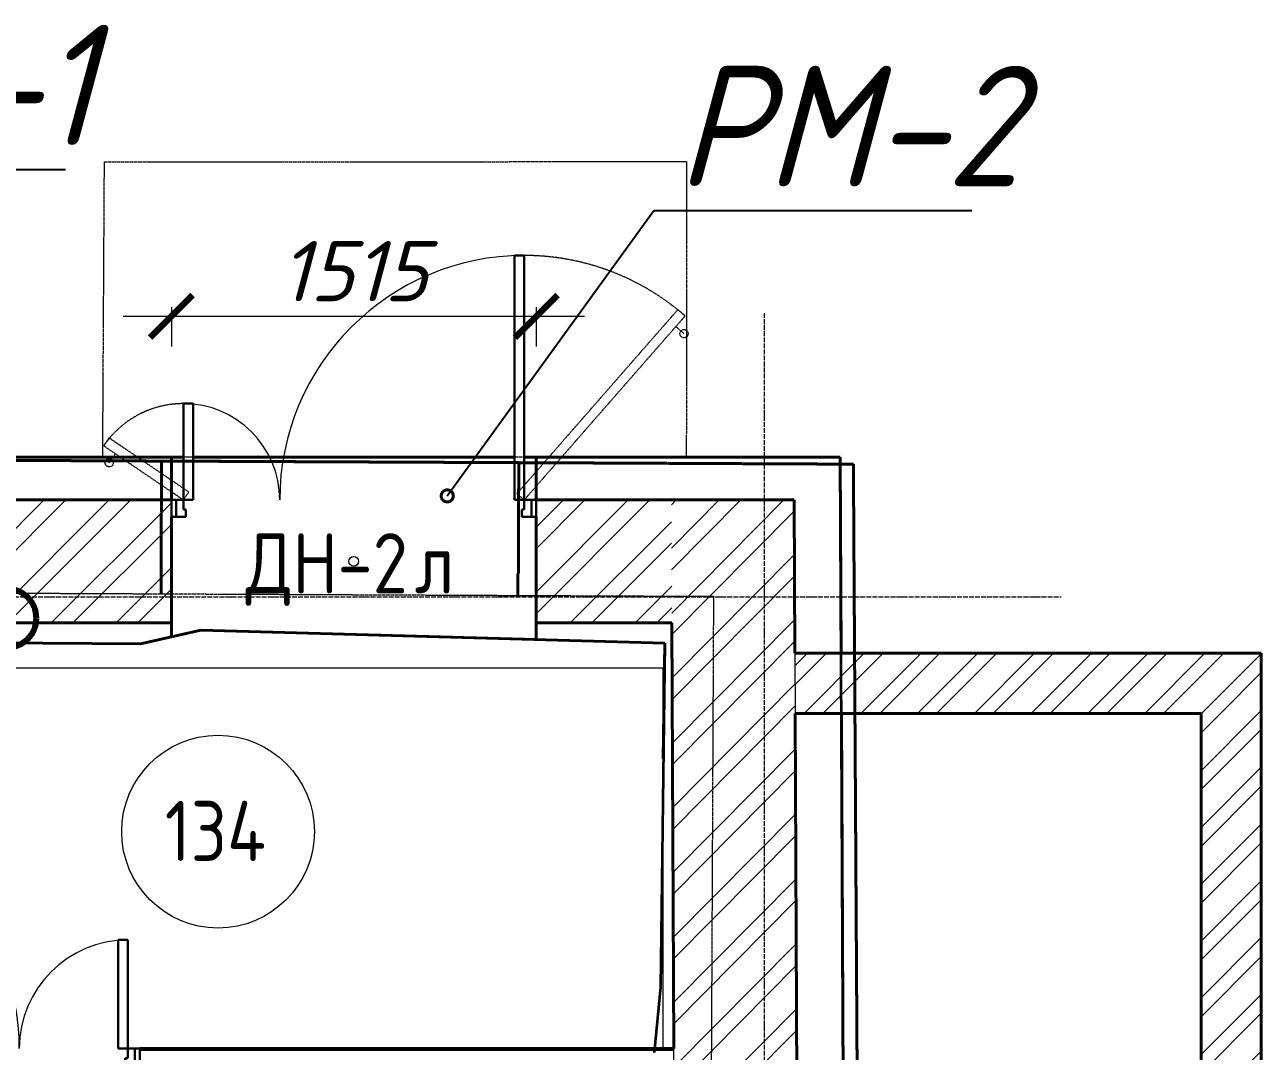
# Model space of a CAD drawing. Header units: millimetres. Extents: x 749182 to 2267578, y 70462 to 311449.
# Drawn here: x 2011058 to 2016192, y 117087 to 121349 of the extents above; entities that cross this region are included whole.
import ezdxf
from ezdxf import colors
from ezdxf.entities.mleader import LeaderData, LeaderLine
from ezdxf.math import Vec2, Vec3

# ---------------------------------------------------------------- set-up
doc = ezdxf.new("R2010")
doc.units = ezdxf.units.MM
for name, pattern in [('ADSK_Линия сетки', [25, 20, -2.5, 0, -2.5]), ('ADSK_Сверху', [4.5, 3, -1.5]), ('ADSK_Штриховая_ш2 п1', [3, 2, -1]), ('осеваяX2', [4, 2.5, -0.5, 0.5, -0.5])]:
    doc.linetypes.add(name, pattern=pattern)
doc.layers.get('Defpoints').update_dxf_attribs({"color": 255})
for name, color, linetype, lineweight in [('Двери', 7, 'Continuous', 20), ('Марки дверей', 7, 'Continuous', 20), ('Марки помещений', 7, 'Continuous', 20), ('Оси', 165, 'осеваяX2', 13), ('Перекрытие', 7, 'Continuous', 18), ('Размер', 7, 'Continuous', 13), ('размеры', 7, 'Continuous', 9), ('Стены', 184, 'Continuous', 40), ('Стены внутренние', 7, 'Continuous', 18), ('Стены наружные', 7, 'Continuous', 18), ('Стены разрез', 7, 'Continuous', 35), ('Стены штриховка', 7, 'Continuous', 18), ('стояки', 7, 'Continuous', 9)]:
    doc.layers.add(name, color=color, linetype=linetype, lineweight=lineweight)
doc.layers.add('Линии', color=7, linetype='Continuous', lineweight=9, true_color=0x00a600)
doc.layers.add('планы со стояками отопление_dwg', color=7, linetype='Continuous', lineweight=9, true_color=0x767676)
doc.styles.add('GOST 2.304_new', font='isocpeur.ttf', dxfattribs={"width": 0.9, "oblique": 15})
doc.styles.add('GOST Common_2', font='GOST_Common.ttf', dxfattribs={"width": 0.9, "height": 200})
doc.styles.add('М2', font='isocpeui.ttf')
doc.dimstyles.new('SPDS 1_100', dxfattribs={"dimscale": 100, "dimtxt": 2.5, "dimasz": 1.77, "dimexe": 1.25, "dimexo": 0.625, "dimtad": 1, "dimdec": 0, "dimrnd": 0.001, "dimzin": 9, "dimtxsty": 'М2', "dimblk": 'ARCHTICK', "dimcen": 2.5, "dimdle": 2, "dimclrt": 256, "dimadec": 0, "dimazin": 2, "dimtfac": 0.75, "dimtdec": 0, "dimtmove": 1, "dimatfit": 3, "dimfxl": 0, "dimtolj": 1, "dimlwd": 9, "dimlwe": 9, "dimarcsym": 0})
pattern_1 = [(45, (1958220.23, 75616.62), (-117.8655, 117.8655), []), (45, (1958298.8, 75616.62), (-117.8655, 117.8655), [])]

# ---------------------------------------------------------------- blocks, each defined once
blk = doc.blocks.new('Существующие стены 2 этаж - Существующие стены 2 этаж-699583-01 План 1-го этажа маркировочный')
at = {"layer": 'Стены', "color": 254, "linetype": 'ADSK_Сверху', "true_color": 0xe8c5d7}
for p, q in [((45863.6, 43954.5), (56278.6, 43907.9)), ((53406, 43920.7), (51814, 43927.9)), ((53403.9, 43458), (53406, 43920.7)), ((53406, 43920.7), (53403.9, 43458)), ((54889.2, 43914.1), (53406, 43920.7)), ((54889.2, 43914.1), (53406, 43920.7)), ((53406, 43920.7), (54889.2, 43914.1)), ((54889.2, 43914.1), (54887.8, 43594.5)), ((54887.8, 43594.5), (54889.2, 43914.1)), ((56278.6, 43907.9), (54889.2, 43914.1)), ((56321.4, 36945.7), (56278.6, 43907.9)), ((56278.6, 43907.9), (56321.4, 36945.7)), ((54887.8, 43594.5), (54887.5, 43454.5)), ((54887.5, 43454.5), (54887.8, 43594.5)), ((53403.7, 43369.7), (53403.9, 43458)), ((53403.9, 43458), (53403.7, 43369.7)), ((54885.8, 43454.5), (54885.6, 43363)), ((54885.6, 43363), (54885.8, 43454.5)), ((54887.5, 43454.5), (54885.8, 43454.5)), ((54885.8, 43454.5), (54887.5, 43454.5))]:
    blk.add_line(p, q, dxfattribs=at)
blk = doc.blocks.new('Существующие стены 1 эт - Существующие стены 1 эт-653793-01 План 1-го этажа маркировочный')
at = {"layer": 'Стены'}
for p, q in [((50589.3, 43936), (53496.6, 43936.5)), ((53446.6, 43936.4), (53496.6, 43936.5)), ((53446.6, 43936.4), (53446.6, 43759.2)), ((53536.6, 43936.5), (54871.6, 43936.7)), ((53536.6, 43936.5), (54871.6, 43936.7)), ((54911.6, 43936.7), (56224.2, 43936.9)), ((54911.6, 43936.7), (54961.6, 43936.7)), ((54961.6, 43759.2), (54961.6, 43936.7)), ((56224.2, 43936.9), (56227.9, 43122.7)), ((53446.6, 43249.2), (53446.6, 43190.9)), ((54961.6, 43180), (54961.6, 43249.2)), ((53569.4, 43219.2), (53318.8, 43161.6)), ((53569.4, 43219.2), (53446.6, 43190.9)), ((55495.2, 43164.9), (53569.4, 43219.2)), ((54961.6, 43180), (53569.4, 43219.2)), ((53318.8, 43161.6), (51849.3, 43172.4)), ((55489.3, 42684.3), (55495.2, 43164.9)), ((56229, 42872.7), (56237.9, 40872.7))]:
    blk.add_line(p, q, dxfattribs=at)
at = {"layer": 'Стены разрез'}
for p, q in [((53446.6, 43936.4), (51822.9, 43936.2)), ((53446.6, 43759.2), (53446.6, 43936.4)), ((56224.2, 43936.9), (54961.6, 43936.7)), ((54961.6, 43936.7), (54961.6, 43759.2)), ((56256.8, 36643.2), (56224.2, 43936.9)), ((53446.6, 43190.9), (53446.6, 43689.2)), ((54961.6, 43689.2), (54961.6, 43180)), ((53318.8, 43161.6), (53446.6, 43190.9)), ((54961.6, 43180), (55495.2, 43164.9)), ((51868.4, 43172.3), (53318.8, 43161.6)), ((55495.2, 43164.9), (55477.7, 41736.1)), ((55477.7, 41736.1), (55451.9, 41465.5))]:
    blk.add_line(p, q, dxfattribs=at)
blk = doc.blocks.new('AC_Дверь_Двупольная_Стальная - Д-26п 1485х2200h-2039755-01 План 1-го этажа маркировочный')
at = {"layer": 'Двери', "lineweight": 30}
for p, q in [((-692.5, 1045), (-652.5, 1045)), ((-692.5, 110), (-692.5, 1045)), ((-652.5, 1045), (-652.5, 110)), ((692.5, 560), (652.5, 560)), ((652.5, 560), (652.5, 110)), ((692.5, 110), (692.5, 560)), ((-742.5, 110), (-722.5, 110)), ((-742.5, 40), (-742.5, 110)), ((-722.5, 110), (-692.5, 110)), ((-722.5, 40), (-722.5, 110)), ((-722.5, 110), (-722.5, 40)), ((-652.5, 110), (-692.5, 110)), ((-692.5, 110), (-692.5, 70)), ((652.5, 110), (692.5, 110)), ((722.5, 110), (692.5, 110)), ((692.5, 110), (692.5, 70)), ((722.5, 40), (722.5, 110)), ((742.5, 110), (722.5, 110)), ((722.5, 110), (722.5, 40)), ((742.5, 40), (742.5, 110)), ((-692.5, 70), (-682.5, 70)), ((-682.5, 70), (-682.5, 40)), ((692.5, 70), (682.5, 70)), ((682.5, 70), (682.5, 40)), ((-722.5, 40), (-742.5, 40)), ((-682.5, 40), (-722.5, 40)), ((682.5, 40), (722.5, 40)), ((722.5, 40), (742.5, 40))]:
    blk.add_line(p, q, dxfattribs=at)
at = {"layer": 'Двери'}
for centre, radius, start, end in [((-692.5, 110), 935, 360, 90), ((692.5, 110), 450, 90, 180)]:
    blk.add_arc(centre, radius, start, end, dxfattribs=at)
blk = doc.blocks.new('AC_Дверь_Двупольная_Стальная - ДН-2л 1515х2200h-2039690-01 План 1-го этажа маркировочный')
at = {"layer": 'Двери', "lineweight": 30}
for p, q in [((707.5, 1270), (667.5, 1270)), ((667.5, 1270), (667.5, 255)), ((707.5, 255), (707.5, 1270)), ((-707.5, 655), (-667.5, 655)), ((-707.5, 255), (-707.5, 655)), ((-667.5, 655), (-667.5, 255)), ((-757.5, 255), (-737.5, 255)), ((-757.5, 185), (-757.5, 255)), ((-737.5, 255), (-707.5, 255)), ((-737.5, 185), (-737.5, 255)), ((-737.5, 255), (-737.5, 185)), ((-667.5, 255), (-707.5, 255)), ((-707.5, 255), (-707.5, 215)), ((-707.5, 215), (-697.5, 215)), ((-697.5, 215), (-697.5, 185)), ((667.5, 255), (707.5, 255)), ((707.5, 215), (697.5, 215)), ((697.5, 215), (697.5, 185)), ((737.5, 255), (707.5, 255)), ((707.5, 255), (707.5, 215)), ((737.5, 185), (737.5, 255)), ((757.5, 255), (737.5, 255)), ((737.5, 255), (737.5, 185)), ((757.5, 185), (757.5, 255)), ((-737.5, 185), (-757.5, 185)), ((-697.5, 185), (-737.5, 185)), ((697.5, 185), (737.5, 185)), ((737.5, 185), (757.5, 185))]:
    blk.add_line(p, q, dxfattribs=at)
at = {"layer": 'Двери'}
for centre, radius, start, end in [((707.5, 255), 1015, 90, 180), ((-707.5, 255), 400, 360, 90)]:
    blk.add_arc(centre, radius, start, end, dxfattribs=at)
blk = doc.blocks.new('планы со стояками отопление_dwg-1484427-01 План 1-го этажа маркировочный')
at = {"layer": 'стояки', "lineweight": 80}
blk.add_circle((225156.3, 199345.6), 124.3, dxfattribs=at)
blk = doc.blocks.new('ADSK_Марка_Помещение_ОдноЗначение - Номер-247393-01 План 1-го этажа маркировочный')
at = {"layer": 'Марки помещений'}
blk.add_circle((0, 0), 4, dxfattribs=at)
blk = doc.blocks.new('ADSK_Марка_Дверь - Марка типа и комментарии-2020407-01 План 1-го этажа маркировочный')
at = {"layer": 'Марки дверей', "lineweight": 9}
blk.add_circle((0, 0), 0.2, dxfattribs=at)
blk = doc.blocks.new('_ArchTick')
at = {"color": 0, "linetype": 'ByBlock', "const_width": 0.15}
blk.add_lwpolyline([(-0.5, -0.5), (0.5, 0.5)], dxfattribs=at)
blk = doc.blocks.new('*D2944')
at = {"layer": 'Defpoints', "color": 0, "lineweight": 20, "transparency": 16777216}
for p in [(2011666.8, 120238.3), (2013181.8, 120238.3), (2013181.8, 120138.3)]:
    blk.add_point(p, dxfattribs=at)
at = {"layer": 'размеры', "color": 0, "lineweight": 9, "transparency": 16777216}
for p, q in [((2011666.8, 120175.8), (2011666.8, 120013.3)), ((2013181.8, 120175.8), (2013181.8, 120013.3)), ((2011466.8, 120138.3), (2013381.8, 120138.3))]:
    blk.add_line(p, q, dxfattribs=at)
at = {"layer": 'размеры', "color": 0, "lineweight": 9, "transparency": 16777216, "xscale": 177, "yscale": 177, "zscale": 177, "rotation": 180}
blk.add_blockref('_ArchTick', (2011666.8, 120138.3), dxfattribs=at)
at = {"layer": 'размеры', "color": 0, "lineweight": 9, "transparency": 16777216, "xscale": 177, "yscale": 177, "zscale": 177}
blk.add_blockref('_ArchTick', (2013181.8, 120138.3), dxfattribs=at)
at = {"layer": 'размеры', "lineweight": 20, "transparency": 16777216, "insert": (2012424.3, 120325.8), "char_height": 250, "width": 515.472, "attachment_point": 5, "style": 'М2'}
blk.add_mtext('\\A1;1515', dxfattribs=at)
blk = doc.blocks.new('_DotSmall')
at = {"color": 0, "linetype": 'ByBlock', "lineweight": 35, "const_width": 0.5}
blk.add_lwpolyline([(-0.0625, 0, 1), (0.0625, 0, 1)], format="xyb", close=True, dxfattribs=at)

msp = doc.modelspace()

# ---------------------------------------------------------------- hatches: boundary and pattern name
at = {"layer": 'Стены наружные', "lineweight": 9}
h = msp.add_hatch(dxfattribs=at)
h.set_pattern_fill('FP_4', color=256, angle=45, style=0, pattern_type=2)
h.set_pattern_definition([(45, (1958220.23, 75616.62), (-134.70384, 134.70384), []), (45, (1958310.03, 75616.62), (-134.70384, 134.70384), [])])
h.paths.add_polyline_path([(2013745.0452, 118865.8252), (2013742.8386, 119375.8252), (2013181.7825, 119375.8252), (2013181.7825, 118865.8252), (2013715.4097, 118865.8252)])
h.paths.add_polyline_path([(2008604.5266, 118865.8252), (2008719.5568, 118865.8252), (2008719.5568, 119375.8252), (2007072.3752, 119375.8252), (2007072.3752, 118865.8252), (2008603.4932, 118865.8252)])
h.paths.add_polyline_path([(2009925.4507, 118865.8252), (2011666.7825, 118865.8252), (2011666.7825, 119375.8252), (2009869.5568, 119375.8252), (2009869.5568, 118865.8252), (2009899.369, 118865.8252)])
h.paths.add_polyline_path([(2004971.3293, 118865.8252), (2005562.3752, 118865.8252), (2005562.3752, 119375.8252), (2004253.4379, 119375.8252), (2004253.4379, 118865.8252), (2004926.9812, 118865.8252)])
h = msp.add_hatch(dxfattribs=at)
h.set_pattern_fill('FP_5', color=256, angle=45, style=0, pattern_type=2)
h.set_pattern_definition([(45.2479, (1958220.23, 75616.62), (-135.2854, 134.1198), []), (45.2479, (1958310.03, 75617), (-135.2854, 134.1198), [])])
h.paths.add_polyline_path([(2014351.9123, 96478.1885), (2014347.0935, 97591.9656), (2013837.0982, 97589.759), (2013841.8974, 96480.5433), (2014347.0935, 96478.2108)])
h.paths.add_polyline_path([(2013829.2239, 99409.742), (2014339.2191, 99411.9485), (2014329.0654, 101758.7487), (2013819.0702, 101756.5421), (2013828.7054, 99529.5912)])
h.paths.add_polyline_path([(2013811.2175, 103571.5251), (2014251.2134, 103573.4288), (2014251.2133, 103573.4494), (2014321.2127, 103573.7523), (2014310.9064, 105955.8333), (2013800.9111, 105953.6268), (2013809.99, 103855.2503)])
h.paths.add_polyline_path([(2013796.8009, 106903.6179), (2014306.7961, 106905.8244), (2014292.2443, 110269.1578), (2013782.2491, 110266.9513), (2013796.7946, 106905.0783)])
h.paths.add_polyline_path([(2013774.5911, 112036.9347), (2014284.5863, 112039.1412), (2014252.8434, 119375.8252), (2013742.8386, 119375.8252), (2013774.5911, 112037.0803)])
h = msp.add_hatch(dxfattribs=at)
h.set_pattern_fill('FP_1', color=256, style=0, pattern_type=2)
h.set_pattern_definition(pattern_1)
h.paths.add_polyline_path([(2015942.3432, 118489.3466), (2016192.3432, 118489.3466), (2016192.3432, 118739.3466), (2014255.5972, 118739.3466), (2014256.6789, 118489.3466), (2015003.9345, 118489.3466)])
h = msp.add_hatch(dxfattribs=at)
h.set_pattern_fill('FP_1', color=256, style=0, pattern_type=2)
h.set_pattern_definition(pattern_1)
h.paths.add_polyline_path([(2015942.3432, 116239.3466), (2016192.3432, 116239.3466), (2016192.3432, 118489.3466), (2015942.3432, 118489.3466), (2015942.3432, 116489.3466)])

# ---------------------------------------------------------------- linework, layer by layer
at = {"layer": 'Линии', "linetype": 'ADSK_Штриховая_ш2 п1'}
for p, q in [((2013101.6741, 119402.1593), (2013769.9026, 120166.1591)), ((2013769.9026, 120166.1591), (2013800.011, 120139.825)), ((2013131.7825, 119375.8252), (2013800.011, 120139.825)), ((2013795.4351, 120066.2409), (2013761.5631, 120095.8668)), ((2011385.8498, 119600.5107), (2011408.3184, 119633.604)), ((2011739.251, 119408.9185), (2011408.3184, 119633.604)), ((2011716.7825, 119375.8252), (2011385.8498, 119600.5107)), ((2011408.8888, 119530.4767), (2011434.166, 119567.7066)), ((2011666.7825, 119375.8252), (2011716.7825, 119375.8252)), ((2011716.7825, 119375.8252), (2011739.251, 119408.9185)), ((2013101.6741, 119402.1593), (2013131.7825, 119375.8252)), ((2013131.7825, 119375.8252), (2013181.7825, 119375.8252))]:
    msp.add_line(p, q, dxfattribs=at)
for centre in [(2013795.4351, 120066.2409), (2011408.8888, 119530.4767)]:
    msp.add_circle(centre, 17, dxfattribs=at)
for centre, radius, start, end in [((2013131.7825, 119375.8252), 1015, 48.8255993, 90.088892), ((2011716.7825, 119375.8252), 400, 89.8255993, 145.8255993)]:
    msp.add_arc(centre, radius, start, end, dxfattribs=at)
at = {"layer": 'Оси', "linetype": 'ADSK_Линия сетки'}
for p, q in [((2014130.1361, 71261.653), (2014130.1361, 120151.4054)), ((1947134.001, 118973.407), (2015361.944, 118973.407))]:
    msp.add_line(p, q, dxfattribs=at)
at = {"layer": 'Перекрытие', "linetype": 'ADSK_Сверху'}
for p, q in [((2011381.9721, 119553.0218), (2011388.9705, 120779.0682)), ((2011388.9705, 120779.0682), (2013806.3661, 120780.8525)), ((2013806.3661, 120780.8525), (2013805.0233, 119553.3881)), ((2013805.0233, 119553.3881), (2011381.9721, 119553.0218)), ((2007774.6956, 119003.9239), (2013917.8087, 118975.8991)), ((2013917.8087, 118975.8991), (2013888.3794, 112685.5259))]:
    msp.add_line(p, q, dxfattribs=at)
at = {"layer": 'Перекрытие'}
for p, q in [((2013709.5145, 118677.4516), (2010069.5568, 118676.9013)), ((2013709.5145, 117099.0218), (2013709.5145, 118677.4516))]:
    msp.add_line(p, q, dxfattribs=at)
at = {"layer": 'Стены внутренние', "lineweight": 40}
msp.add_line((2013752.6886, 117099.2122), (2011535.5276, 117099.2122), dxfattribs=at)
at = {"layer": 'Стены наружные', "lineweight": 40}
for p, q in [((2011666.7825, 119375.8252), (2009869.5568, 119375.8252)), ((2014252.8434, 119375.8252), (2013181.7825, 119375.8252)), ((2014255.5972, 118739.3466), (2014252.8434, 119375.8252)), ((2011666.7825, 118865.8252), (2011666.7825, 119305.8252)), ((2013181.7825, 119305.8252), (2013181.7825, 118865.8252)), ((2010069.5568, 118865.8252), (2011666.7825, 118865.8252)), ((2013181.7825, 118865.8252), (2013745.0452, 118865.8252)), ((2013745.0452, 118865.8252), (2013752.6886, 117099.2122)), ((2016192.3432, 118739.3466), (2014255.5972, 118739.3466)), ((2016192.3432, 116239.3466), (2016192.3432, 118739.3466)), ((2014256.6789, 118489.3466), (2015942.3432, 118489.3466)), ((2014265.3321, 116489.3466), (2014256.6789, 118489.3466)), ((2015942.3432, 118489.3466), (2015942.3432, 116489.3466))]:
    msp.add_line(p, q, dxfattribs=at)
at = {"layer": 'Стены штриховка'}
for p, q in [((2014255.5972, 118739.3466), (2014256.6789, 118489.3466)), ((2013752.7276, 117090.2122), (2011535.5276, 117090.2122)), ((2013753.727, 116859.2122), (2013752.6886, 117099.2122))]:
    msp.add_line(p, q, dxfattribs=at)

# ---------------------------------------------------------------- block references
at = {"layer": 'Двери'}
for name, p in [('AC_Дверь_Двупольная_Стальная - ДН-2л 1515х2200h-2039690-01 План 1-го этажа маркировочный', (2012424.2825, 119120.8252)), ('AC_Дверь_Двупольная_Стальная - Д-26п 1485х2200h-2039755-01 План 1-го этажа маркировочный', (2010793.0276, 116989.2122))]:
    msp.add_blockref(name, p, dxfattribs=at)
at = {"layer": 'Марки дверей', "xscale": 99.99999999999993, "yscale": 99.99999999999993, "zscale": 99.99999999999993}
msp.add_blockref('ADSK_Марка_Дверь - Марка типа и комментарии-2020407-01 План 1-го этажа маркировочный', (2012424.2825, 119120.8252), dxfattribs=at)
at = {"layer": 'Марки помещений', "xscale": 99.99999999999993, "yscale": 99.99999999999993, "zscale": 99.99999999999993}
msp.add_blockref('ADSK_Марка_Помещение_ОдноЗначение - Номер-247393-01 План 1-го этажа маркировочный', (2011860.6779, 117998.9288), dxfattribs=at)
at = {"layer": 'планы со стояками отопление_dwg', "color": 6, "true_color": 0xff00ff}
msp.add_blockref('планы со стояками отопление_dwg-1484427-01 План 1-го этажа маркировочный', (1785824.7266, -80460.4271), dxfattribs=at)
at = {"layer": 'Стены', "color": 254, "linetype": 'ADSK_Сверху', "true_color": 0xe8c5d7}
msp.add_blockref('Существующие стены 2 этаж - Существующие стены 2 этаж-699583-01 План 1-го этажа маркировочный', (1958220.2258, 75616.6187), dxfattribs=at)
at = {"layer": 'Стены', "color": 243, "true_color": 0xbb5389}
msp.add_blockref('Существующие стены 1 эт - Существующие стены 1 эт-653793-01 План 1-го этажа маркировочный', (1958220.2258, 75616.6187), dxfattribs=at)

# ---------------------------------------------------------------- texts
at = {"layer": 'Марки дверей', "lineweight": 9, "char_height": 250, "attachment_point": 1, "style": 'GOST Common_2'}
for s, insert, width in [('ДН', (2011975.4532, 119237.8383), 461.772), ('-2', (2012356.4532, 119237.8383), 389.620125), ('\\fGOST Common|b0|i0|c204|p34|;\\W.9;л', (2012677.9219, 119237.8383), 194.810062)]:
    msp.add_mtext(s, dxfattribs=dict(at, insert=insert, width=width))
at = {"layer": 'Марки помещений', "lineweight": 9, "insert": (2011639.7206, 118126.6539), "char_height": 250, "width": 548.35425, "attachment_point": 1, "style": 'GOST Common_2'}
msp.add_mtext('134', dxfattribs=at)

# ---------------------------------------------------------------- dimensions: what is measured, and where the dimension line sits
at = {"layer": 'размеры', "lineweight": 20}
dim = msp.add_linear_dim(base=(2013181.7825, 120138.3072), p1=(2011666.7825, 120238.2921), p2=(2013181.7825, 120238.2921), dimstyle='SPDS 1_100', dxfattribs=at)
dim.commit()
dim.dimension.update_dxf_attribs({"geometry": '*D2944', "text_midpoint": (2012424.2825, 120325.8072)})

# ---------------------------------------------------------------- leaders
at = {"layer": 'Размер', "color": 104, "ltscale": 20}
ml = msp.add_multileader_mtext('Standard', dxfattribs=at)
ml.set_content('\\A1;РМ-1', color=104, style='GOST 2.304_new')
ml.set_leader_properties()
ml.set_arrow_properties(name='DOTSMALL')
ml.build(insert=Vec2(0, 0))
ml.multileader.update_dxf_attribs({"text_left_attachment_type": 6, "text_right_attachment_type": 6, "dogleg_length": 1, "arrow_head_size": 100})
ctx = ml.context
ctx.base_point, ctx.char_height, ctx.arrow_head_size, ctx.landing_gap_size, ctx.plane_origin = Vec3(2009927.3173, 120748.4351), 500, 100, 0, Vec3(1987923.6114, 264101.1071)
ctx.left_attachment, ctx.right_attachment, ctx.text_align_type = 6, 6, 1
notes = []
notes.append((ctx, [(1, (1, 1, 0), (2009907.3173, 120748.4351), (1, 0), 20, [(0, [(2009248.2204, 119365.9057)], 0, [])])]))
ctx.mtext.insert, ctx.mtext.rotation, ctx.mtext.width, ctx.mtext.alignment, ctx.mtext.flow_direction = Vec3(2010668.7919, 121348.4351), 6.283185307, 1286.674802, 2, 5
at = {"layer": 'Размер', "color": 20, "ltscale": 20}
ml = msp.add_multileader_mtext('Standard', dxfattribs=at)
ml.set_content('\\A1;РМ-2', color=20, style='GOST 2.304_new')
ml.set_leader_properties()
ml.set_arrow_properties(name='DOTSMALL')
ml.build(insert=Vec2(0, 0))
ml.multileader.update_dxf_attribs({"text_left_attachment_type": 6, "text_right_attachment_type": 6, "dogleg_length": 1, "arrow_head_size": 100})
ctx = ml.context
ctx.base_point, ctx.char_height, ctx.arrow_head_size, ctx.landing_gap_size, ctx.plane_origin = Vec3(2013690.5401, 120578.0468), 500, 100, 0, Vec3(1991904.7802, 263187.2693)
ctx.left_attachment, ctx.right_attachment, ctx.text_align_type = 6, 6, 1
notes.append((ctx, [(1, (1, 1, 0), (2013670.5401, 120578.0468), (1, 0), 20, [(0, [(2012812.4083, 119392.7232)], 0, [])])]))
ctx.mtext.insert, ctx.mtext.rotation, ctx.mtext.width, ctx.mtext.alignment, ctx.mtext.flow_direction = Vec3(2014477.0147, 121178.0468), 6.283185307, 1286.674802, 2, 5
for ctx, leaders in notes:
    for number, flags, end, landing, length, lines in leaders:
        leader = LeaderData()
        leader.index, (leader.has_last_leader_line, leader.has_dogleg_vector, leader.attachment_direction) = number, flags
        leader.last_leader_point, leader.dogleg_vector, leader.dogleg_length = Vec3(end), Vec3(landing), length
        for number, points, colour, breaks in lines:
            line = LeaderLine()
            line.index, line.vertices, line.color, line.breaks = number, Vec3.list(points), colors.encode_raw_color(colour), breaks
            leader.lines.append(line)
        ctx.leaders.append(leader)

doc.saveas('drawing.dxf')
